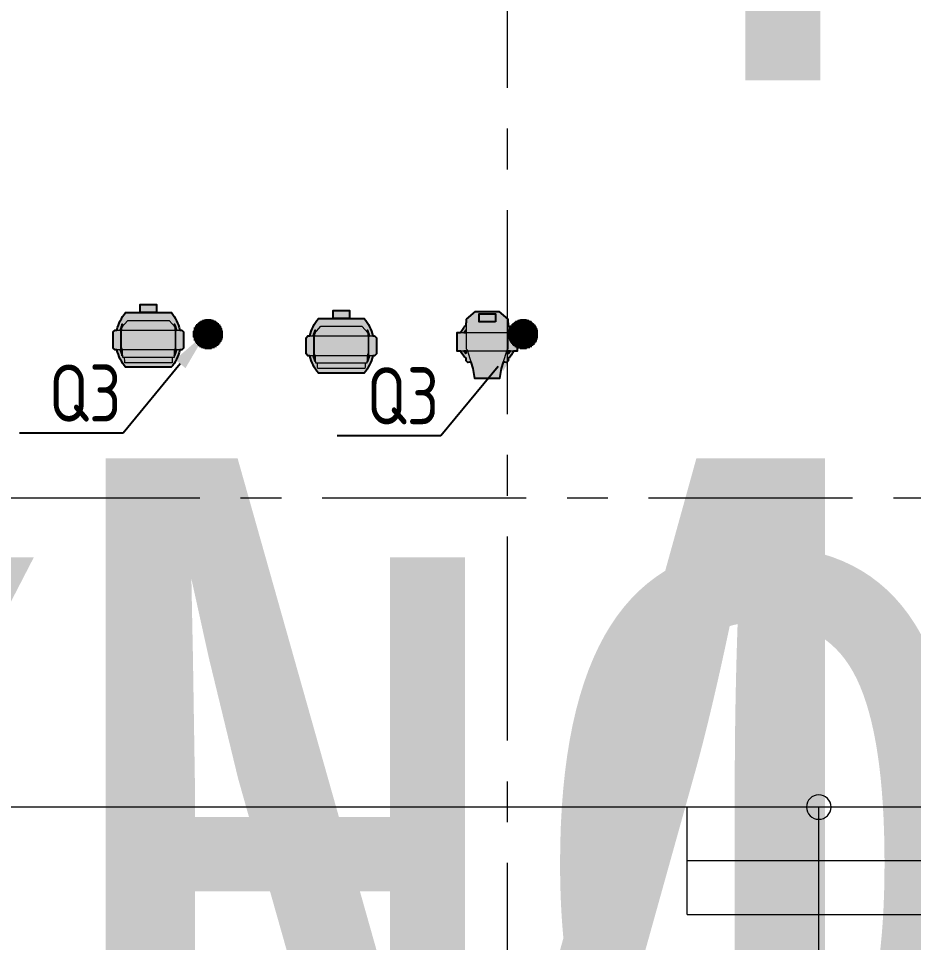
# Model space of a CAD drawing. Header units: millimetres. Extents: x -85420 to 1195317, y -69347 to 470418.
# Drawn here: x 693058 to 698542, y 39390 to 45052 of the extents above; entities that cross this region are included whole.
import ezdxf
from ezdxf import colors
from ezdxf.entities.mleader import LeaderData, LeaderLine
from ezdxf.enums import TextEntityAlignment as Align
from ezdxf.math import Vec2, Vec3

# ---------------------------------------------------------------- set-up
doc = ezdxf.new("R2018")
doc.units = ezdxf.units.MM
doc.linetypes.add('CENTER', pattern=[2, 1.25, -0.25, 0.25, -0.25])
for name, color, linetype, lineweight in [('_TEXT', 7, 'Continuous', 30), ('ACME NEOZONE RING', 7, 'Continuous', 5), ('Lighting-Moving Light', 7, 'Continuous', 5), ('None', 7, 'Continuous', 5), ('Rigging-Truss-Insert Points', 7, 'Continuous', 5), ('TRUSS LIGHT', 7, 'Continuous', 5), ('АР_Маркер экспликации', 239, 'Continuous', 13), ('АР_Номер помещения', 250, 'Continuous', 9), ('АР_Оси', 7, 'Continuous', 25)]:
    doc.layers.add(name, color=color, linetype=linetype, lineweight=lineweight)
doc.layers.add('Lighting-Input-2D', color=1, linetype='Continuous', lineweight=25, true_color=0xff0000)
doc.layers.add('АР_лестницы', color=7, linetype='Continuous', lineweight=15, true_color=0xff24ff)
doc.layers.add('АР_Названия помещений', color=124, linetype='Continuous', lineweight=5, plot=False)
doc.layers.add('АР_Помещения_площадь', color=19, linetype='Continuous', lineweight=9, plot=False)
doc.styles.add('ISOCPEUR', font='', dxfattribs={"height": 250})
doc.styles.get("Standard").update_dxf_attribs({"font": 'GOST.TTF'})
doc.styles.get('ISOCPEUR').set_extended_font_data('ISOCPEUR', italic=True)

# ---------------------------------------------------------------- blocks, each defined once
blk = doc.blocks.new('*U526')
at = {"color": 7, "style": 'ISOCPEUR', "width": 0.7, "flags": 1}
blk.add_attdef('КАТЕГОРИЯ', (-499.1655280450395, -2092.186355050572), '', height=250, dxfattribs=at)
at = {"layer": 'АР_Номер помещения', "color": 7, "style": 'ISOCPEUR', "width": 0.7}
blk.add_attdef('НОМЕР_ПОМЕЩЕНИЯ', text='', height=300, dxfattribs=at).set_placement((-13874.50037348172, 6637.551507674349), align=Align.MIDDLE_CENTER)
at = {"layer": 'АР_Помещения_площадь', "color": 7, "lineweight": 30, "width": 0.7, "flags": 104}
blk.add_attdef('ИМЯ_ПОМЕЩЕНИЯ', text='', height=100, dxfattribs=at).set_placement((157.6277002443094, 1217.141369806137), align=Align.MIDDLE_CENTER)
at = {"layer": 'АР_Помещения_площадь', "color": 7, "style": 'ISOCPEUR', "width": 0.7}
blk.add_attdef('ПЛОЩАДЬ_ПОМЕЩЕНИЯ', text='', height=200, dxfattribs=at).set_placement((-12654.58206475799, 407.6715906363952), align=Align.MIDDLE_RIGHT)
blk = doc.blocks.new('*U525')
at = {"color": 7, "style": 'ISOCPEUR', "width": 0.7, "flags": 1}
blk.add_attdef('КАТЕГОРИЯ', (-499.1655280450395, -2092.186355050572), '', height=250, dxfattribs=at)
at = {"layer": 'АР_Номер помещения', "color": 7, "style": 'ISOCPEUR', "width": 0.7}
blk.add_attdef('НОМЕР_ПОМЕЩЕНИЯ', text='', height=300, dxfattribs=at).set_placement((-12706.02555671981, 14288.98051809251), align=Align.MIDDLE_CENTER)
at = {"layer": 'АР_Помещения_площадь', "color": 7, "style": 'ISOCPEUR', "width": 0.7}
blk.add_attdef('ПЛОЩАДЬ_ПОМЕЩЕНИЯ', text='', height=200, dxfattribs=at).set_placement((-12401.86971023954, 13466.70758664991), align=Align.MIDDLE_RIGHT)
at = {"layer": 'АР_Помещения_площадь', "color": 7, "lineweight": 30, "width": 0.7, "flags": 104}
blk.add_attdef('ИМЯ_ПОМЕЩЕНИЯ', text='', height=100, dxfattribs=at).set_placement((157.6277002443094, 1217.141369806137), align=Align.MIDDLE_CENTER)
blk = doc.blocks.new('АР_Кружок_1.1')
at = {"color": 0, "linetype": 'ByBlock', "lineweight": -2}
blk.add_circle((0, 0), 75, dxfattribs=at)
blk = doc.blocks.new('*U68')
at = {"color": 0, "linetype": 'ByBlock', "lineweight": -2}
for p, q in [((9.660759825513957e-47, -3.944304526105059e-31), (-499.9999999999999, 85.00000000000006)), ((0, -3.944304526105059e-31), (-499.9999999999999, -84.99999999999994))]:
    blk.add_line(p, q, dxfattribs=at)
blk = doc.blocks.new('*U510')
at = {"color": 0, "linetype": 'ByBlock', "lineweight": -2}
blk.add_lwpolyline([(-18.22093721580052, 3.911642751215809e-14), (-4.016474796308401e-30, -1.998401444325283e-15)], dxfattribs=at)
at = {"color": 0, "linetype": 'ByBlock', "lineweight": -2, "xscale": 0.01, "yscale": 0.01, "zscale": 0.01, "rotation": 179.9999999999999}
for name, p in [('*U68', (-18.22093721580051, 3.87570743778064e-14)), ('АР_Кружок_1.1', (-3.570199818940801e-30, -1.776356839400251e-15))]:
    blk.add_blockref(name, p, dxfattribs=at)
blk = doc.blocks.new('A$C064f767a')
at = {"layer": 'АР_лестницы', "lineweight": 9, "ltscale": 50}
for p, q in [((11760.12116937206, 10020.00023808496), (2.085400046780705e-05, 10020.00023808498)), ((9782.582093766425, 9361.875103510087), (9782.582093766425, 10020.00023808496)), ((11360.00000000003, 9690.000238084962), (9782.582009919424, 9690.000238084976)), ((11360.00000000003, 9360.000238084962), (9782.582009919424, 9360.000238084976))]:
    blk.add_line(p, q, dxfattribs=at)
at = {"layer": 'АР_лестницы', "lineweight": 9, "xscale": -100, "yscale": 100, "zscale": 100, "rotation": 270}
blk.add_blockref('*U510', (10588.97226403031, 10020.00023808496), dxfattribs=at)
blk = doc.blocks.new('Truss Straight Prolyte H40V-200 387x387x2000_3d')
at = {"layer": 'Rigging-Truss-Insert Points'}
for p in [(0, 0), (2000, 0)]:
    blk.add_point(p, dxfattribs=at)
blk = doc.blocks.new('Truss-46')
at = {"layer": 'TRUSS LIGHT', "color": 7, "transparency": 33554687}
blk.add_blockref('Truss Straight Prolyte H40V-200 387x387x2000_3d', (0, 0), dxfattribs=at)
at = {"layer": 'TRUSS LIGHT', "color": 0, "flags": 1}
for tag in ['Trim', 'Total_Hung_Weight', 'TE', 'TE-A', 'Width', 'Weight_Imperial', 'Weight_Metric', 'Truss_Color', 'WH', 'WH-A', 'Manufacturer', 'Position_Name', 'Location', 'Length', 'Note', 'Model_Name', 'Length', 'Height', 'User_Field_1', 'User_Field_2', 'User_Field_3', 'User_Field_4', 'User_Field_5', 'User_Field_6']:
    blk.add_attdef(tag, (-11004, -194.5), '', height=0.18, dxfattribs=at)
blk = doc.blocks.new('Group-202')
at = {"layer": 'Lighting-Input-2D', "linetype": 'Continuous', "lineweight": 0, "true_color": 0x00ffff}
blk.add_hatch(color=4, dxfattribs=at).paths.add_polyline_path([(-51.98946549269584, -122.0096663216868), (48.01053450730424, -122.0096663216868), (48.01053450730424, -172.0096663216868), (-51.98946549269584, -172.0096663216868)])
at = {"layer": 'Lighting-Moving Light', "linetype": 'Continuous', "lineweight": 0, "true_color": 0x00ffff, "transparency": 33554687}
h = blk.add_hatch(color=4, dxfattribs=at)
edge = h.paths.add_edge_path()
edge.add_line((126.5000000000055, -139.0882481757316), (71.12496539154135, -185.5534192920605))
edge.add_line((71.12496539154135, -185.5534192920605), (-71.12496539199601, -185.5534192919805))
edge.add_line((-71.12496539199601, -185.5534192919805), (-126.5000000004079, -139.0882481755895))
edge.add_line((-126.5000000004079, -139.0882481755895), (-126.5000000003853, -118.9209036223903))
edge.add_line((-126.5000000003853, -118.9209036223903), (-129.6140858583749, -116.0494786165894))
edge.add_line((-129.6140858583749, -116.0494786165894), (-129.6140858583749, -100.4141134206287))
edge.add_arc((-124.5955610855437, -90.2643556124866), 11.32268406604473, 231.4618788752651, 243.6900106286071, ccw=False)
edge.add_arc((-51.78453583374124, -10.74937232286101), 119.1134585078291, 216.8539690845616, 227.8944097031379, ccw=False)
edge.add_arc((-39.9999999863459, 0.001656482625740807), 135.000000013716, 204.9608233377731, 217.5052518094035, ccw=False)
edge.add_line((-162.3905336212333, -56.96813621728525), (-184.5000075903025, -56.96813621728525))
edge.add_line((-184.5000075903025, -56.96813621728525), (-184.5000075903025, 57.06129763317136))
edge.add_line((-184.5000075903025, 57.06129763317136), (-162.3486712315781, 57.06129763317136))
edge.add_arc((-39.99999998635111, 0.001656482626074762), 135.0000000137098, 132.7568730616302, 154.9971079075414, ccw=False)
edge.add_arc((-128.6293924005112, 95.98291888199135), 4.357944417834946, 103.05896267773932, 133.8779765755158, ccw=False)
edge.add_line((-129.6140858583749, 100.2281583738197), (-129.6140858583749, 116.0527915939283))
edge.add_line((-129.6140858583749, 116.0527915939283), (-118.1286841407497, 126.6432091988382))
edge.add_arc((2.418829581074533e-10, 1670.025635076939), 1547.896539994277, 265.6231815458671, 266.3539592363694)
edge.add_line((-98.43457424828527, 125.2621149487723), (-86.73604283560671, 164.0465807080388))
edge.add_line((-86.73604283560671, 164.0465807080388), (-86.50000000006536, 164.0465807080633))
edge.add_line((-86.50000000006536, 164.0465807080633), (-75.08746085627993, 224.7508063685455))
edge.add_arc((-74.11456584116392, 224.5539970792888), 0.9926019377249352, 89.65199725202132, 168.5638290336367, ccw=False)
edge.add_line((-74.10853701877852, 225.5465807080456), (74.1085370187858, 225.5465807079624))
edge.add_arc((74.11456584117002, 224.5539970792056), 0.9926019377249448, 11.436170966296118, 90.3480027479115, ccw=False)
edge.add_line((75.08746085628627, 224.7508063684611), (86.50000000000352, 164.0465807079661))
edge.add_line((86.50000000000352, 164.0465807079661), (86.73604283554488, 164.0465807079414))
edge.add_line((86.73604283554488, 164.0465807079414), (98.43457424814926, 125.2621149487629))
edge.add_arc((-9.71880353972665e-11, 1670.025635074971), 1547.896539992304, 273.6460407636256, 274.3768184541334)
edge.add_line((118.1286841407611, 126.6432091988382), (129.6140858583863, 116.0527915938286))
edge.add_line((129.6140858583863, 116.0527915938286), (129.6140858583863, 100.2281583738198))
edge.add_arc((128.6293924005208, 95.98291888198973), 4.357944417836974, 46.12202342448751, 76.94103732224272, ccw=False)
edge.add_arc((39.99999998636018, 0.001656482624781574), 135.0000000137119, 25.002892092458808, 47.24312693836953, ccw=False)
edge.add_line((162.348671231589, 57.06129763317136), (184.5000075903136, 57.06129763317136))
edge.add_line((184.5000075903136, 57.06129763317136), (184.5000075903136, -56.96813621728523))
edge.add_line((184.5000075903136, -56.96813621728524), (162.3905336212441, -56.96813621728525))
edge.add_arc((39.99999998636132, 0.001656482622735211), 135.0000000137105, 322.4947481905963, 335.03917666222713, ccw=False)
edge.add_arc((51.78453583375878, -10.74937232286688), 119.1134585078202, 312.1055902968616, 323.1460309154387, ccw=False)
edge.add_arc((124.5955610855418, -90.26435561246926), 11.32268406606613, 296.3099893714141, 308.5381211247298, ccw=False)
edge.add_line((129.6140858583863, -100.4141134206287), (129.6140858583863, -116.0494786164901))
edge.add_line((129.6140858583863, -116.0494786164901), (126.5000000000055, -118.9209036226782))
edge.add_line((126.5000000000055, -118.9209036226782), (126.5000000000055, -139.0882481757316))
edge = h.paths.add_edge_path()
edge.add_line((129.6140858583863, 71.1142046713513), (129.6140858583863, 57.06129763317136))
edge.add_line((129.6140858583863, 57.06129763317136), (142.1230205183928, 57.06129763317136))
edge.add_arc((60.00660030390372, 0.007386853325890286), 99.99127564001331, 34.79130092166319, 44.47619964003829)
edge.add_arc((128.8599148934973, 67.9000425498936), 3.301456040491092, 40.92127007208694, 76.79499796821261)
edge = h.paths.add_edge_path()
edge.add_arc((-60.00660030389697, 0.007386853329236942), 99.9912756400081, 135.5238003599614, 145.208699078337)
edge.add_line((-142.123020518382, 57.06129763317136), (-129.6140858583749, 57.06129763317136))
edge.add_line((-129.6140858583749, 57.06129763317136), (-129.6140858583749, 71.1142046713513))
edge.add_arc((-128.8599148934876, 67.90004254989493), 3.301456040489418, 103.2050020317644, 139.0787299279181)
edge = h.paths.add_edge_path()
edge.add_line((-129.6140858583749, -71.22854765874618), (-129.6140858583749, -56.96813621728525))
edge.add_line((-129.6140858583749, -56.96813621728525), (-142.1851095605982, -56.96813621728525))
edge.add_arc((-59.94200554795235, 0.03918722097570537), 100.0687917546194, 214.7280076534531, 224.469212184373)
edge.add_arc((-127.7834649650887, -66.61917062179369), 4.959589652755693, 223.9550811689498, 248.3394254686227)
edge = h.paths.add_edge_path()
edge.add_arc((59.9420055479589, 0.03918722097935756), 100.068791754625, 315.5307878156272, 325.2719923465465)
edge.add_line((142.185109560609, -56.96813621728525), (129.6140858583863, -56.96813621728524))
edge.add_line((129.6140858583863, -56.96813621728524), (129.6140858583863, -71.22854765874595))
edge.add_arc((127.7834649650995, -66.61917062179376), 4.959589652755619, 291.6605745313848, 316.0449188310494)
h = blk.add_hatch(color=4, dxfattribs=at)
edge = h.paths.add_edge_path()
edge.add_line((-2.273181642920008e-10, -185.5534192920606), (-71.12496539199601, -185.5534192919805))
edge.add_line((-71.12496539199601, -185.5534192919805), (-126.5000000004079, -139.0882481755895))
edge.add_line((-126.5000000004079, -139.0882481755895), (-126.5000000002006, 45.48249951186608))
edge.add_line((-126.5000000002006, 45.48249951186609), (-120.8349760698259, 50.99744130778884))
edge.add_line((-120.8349760698259, 50.99744130778884), (-86.73604283560671, 164.0465807080388))
edge.add_line((-86.73604283560671, 164.0465807080388), (-86.50000000006536, 164.0465807080633))
edge.add_line((-86.50000000006536, 164.0465807080633), (-75.08746085627992, 224.7508063685455))
edge.add_arc((-74.11456584116395, 224.5539970792889), 0.9926019377248786, 89.65199725201961, 168.5638290336395, ccw=False)
edge.add_line((-74.10853701877852, 225.5465807080456), (74.1085370187858, 225.5465807079624))
edge.add_arc((74.11456584117008, 224.5539970792056), 0.9926019377248835, 11.436170966295322, 90.34800274791468, ccw=False)
edge.add_line((75.08746085628627, 224.7508063684611), (86.50000000000352, 164.0465807079661))
edge.add_line((86.50000000000352, 164.0465807079661), (86.73604283554488, 164.0465807079414))
edge.add_line((86.73604283554488, 164.0465807079414), (120.834976069637, 50.99744130765308))
edge.add_line((120.834976069637, 50.99744130765308), (126.5000000000055, 45.48249951172395))
edge.add_line((126.5000000000055, 45.48249951172395), (126.5000000000055, -139.0882481757316))
edge.add_line((126.5000000000055, -139.0882481757316), (71.12496539154134, -185.5534192920605))
edge.add_line((71.12496539154134, -185.5534192920605), (-2.273168320243713e-10, -185.5534192920606))
blk.add_hatch(color=4, dxfattribs=at).paths.add_polyline_path([(-184.5000075903025, 57.06129763317136), (184.5000075903136, 57.06129763317136), (184.5000075903136, -56.96813621728525), (-184.5000075903025, -56.96813621728525)])
at = {"layer": 'Lighting-Input-2D', "flags": 128}
blk.add_lwpolyline([(-51.98946549269584, -122.0096663216868), (48.01053450730424, -122.0096663216868), (48.01053450730424, -172.0096663216868), (-51.98946549269584, -172.0096663216868)], close=True, dxfattribs=at)
at = {"layer": 'Lighting-Moving Light', "color": 7, "linetype": 'Continuous', "lineweight": 25, "transparency": 33554687, "flags": 128}
for points in [[(126.5000000000055, -139.0882481757316), (71.12496539154135, -185.5534192920605), (-71.12496539199601, -185.5534192919805), (-126.5000000004079, -139.0882481755895), (-126.5000000003853, -118.9209036223903), (-129.6140858583749, -116.0494786165894), (-129.6140858583749, -100.4141134206287, -0.05340597821774325), (-131.6499918019054, -99.12088889179601, -0.04821030859268485), (-147.0951674995839, -82.1909532764933, -0.05479012223569972), (-162.3905336212333, -56.96813621728525), (-184.5000075903025, -56.96813621728525), (-184.5000075903025, 57.06129763317136), (-162.3486712315781, 57.06129763317136, -0.09734709631348429), (-131.6499918001932, 99.12420187076832, -0.1352897859928446), (-129.6140858583749, 100.2281583738197), (-129.6140858583749, 116.0527915939283), (-118.1286841407497, 126.6432091988382, 0.003188630006431763), (-98.43457424828527, 125.2621149487723), (-86.73604283560671, 164.0465807080388), (-86.50000000006536, 164.0465807080633), (-75.08746085627993, 224.7508063685455, -0.3586024486244413), (-74.10853701877852, 225.5465807080456), (74.10853701878578, 225.5465807079624, -0.3586024486244404), (75.08746085628627, 224.7508063684611), (86.50000000000352, 164.0465807079661), (86.73604283554488, 164.0465807079414), (98.43457424814926, 125.2621149487629, 0.003188630006455701), (118.1286841407611, 126.6432091988382), (129.6140858583863, 116.0527915938286), (129.6140858583863, 100.2281583738198, -0.13528978599275), (131.649991800204, 99.12420187076833, -0.09734709631348258), (162.348671231589, 57.06129763317136), (184.5000075903136, 57.06129763317136), (184.5000075903136, -56.96813621728524), (162.3905336212441, -56.96813621728525, -0.05479012223570203), (147.0951674995947, -82.19095327649333, -0.04821030859268863), (131.6499918019161, -99.12088889179603, -0.05340597821762865), (129.6140858583863, -100.4141134206287), (129.6140858583863, -116.0494786164901), (126.5000000000055, -118.9209036226782)], [(-131.3545292670013, 70.06256679594232, 0.04228351509570183), (-142.123020518382, 57.06129763317136), (-129.6140858583749, 57.06129763317136), (-129.6140858583749, 71.1142046713513, 0.1578197022280426), (-131.3545292670013, 70.06256679594232)], [(129.6140858583863, 71.1142046713513), (129.6140858583863, 57.06129763317136), (142.1230205183928, 57.06129763317136, 0.04228351509569935), (131.3545292670121, 70.0625667959423, 0.157819702227917), (129.6140858583863, 71.1142046713513)], [(-129.6140858583749, -71.22854765874618), (-129.6140858583749, -56.96813621728525), (-142.1851095605982, -56.96813621728525, 0.04252963736267084), (-131.3537950881081, -70.06159307355371, 0.1068000799953569), (-129.6140858583749, -71.22854765874618)], [(131.3537950881188, -70.06159307355378, 0.04252963736266887), (142.185109560609, -56.96813621728525), (129.6140858583863, -56.96813621728524), (129.6140858583863, -71.22854765874595, 0.1068000799953201), (131.3537950881188, -70.06159307355378)]]:
    blk.add_lwpolyline(points, format="xyb", close=True, dxfattribs=at)
at = {"layer": 'Lighting-Moving Light', "color": 7, "linetype": 'Continuous', "lineweight": 18, "transparency": 33554687, "flags": 128}
blk.add_lwpolyline([(-2.273181642920008e-10, -185.5534192920606), (-71.12496539199601, -185.5534192919805), (-126.5000000004079, -139.0882481755895), (-126.5000000002006, 45.48249951186609), (-120.8349760698259, 50.99744130778884), (-86.73604283560671, 164.0465807080388), (-86.50000000006536, 164.0465807080633), (-75.08746085627992, 224.7508063685455, -0.3586024486244629), (-74.10853701877852, 225.5465807080456), (74.10853701878578, 225.5465807079624, -0.3586024486244613), (75.08746085628627, 224.7508063684611), (86.50000000000352, 164.0465807079661), (86.73604283554488, 164.0465807079414), (120.834976069637, 50.99744130765308), (126.5000000000055, 45.48249951172395), (126.5000000000055, -139.0882481757316), (71.12496539154134, -185.5534192920605)], format="xyb", close=True, dxfattribs=at)
blk.add_lwpolyline([(-184.5000075903025, 57.06129763317136), (184.5000075903136, 57.06129763317136), (184.5000075903136, -56.96813621728525), (-184.5000075903025, -56.96813621728525)], close=True, dxfattribs=at)
at = {"layer": 'None', "color": 0, "flags": 1}
for tag in ['3D_Symbol_Name', 'Weight', 'Wattage', 'Model_Name', 'Inst_Type', 'FixtureID', 'GDTF_Fixture_Name', 'GDTF_Fixture_Mode', 'Power_Connector', 'Frame_Size_Imp', 'Frame_Size_Metric', 'Device_Type', 'Field_Angle', 'Field_Angle_2', 'Candlepower', 'Num_Channels', 'Beam_Angle', 'Beam_Angle_2', 'Lamp', 'Remarks', 'Drawn_By']:
    blk.add_attdef(tag, (-184.5000075903025, -185.5534192920606), '', height=0.18, dxfattribs=at)
blk = doc.blocks.new('NNA_TransformGroup (2D)-81')
at = {"layer": 'None', "color": 7, "transparency": 33554687}
blk.add_blockref('Group-202', (0, 0), dxfattribs=at)
blk = doc.blocks.new('Lighting Device (2D)-81')
at = {"layer": 'None', "color": 7, "transparency": 33554687}
blk.add_blockref('NNA_TransformGroup (2D)-81', (0, 0), dxfattribs=at)
at = {"layer": 'None', "color": 0, "flags": 1}
for tag in ['3D_Symbol_Name', 'Weight', 'Wattage', 'Model_Name', 'Inst_Type', 'FixtureID', 'GDTF_Fixture_Name', 'GDTF_Fixture_Mode', 'Power_Connector', 'Frame_Size_Imp', 'Frame_Size_Metric', 'Device_Type', 'Field_Angle', 'Field_Angle_2', 'Candlepower', 'Num_Channels', 'Beam_Angle', 'Beam_Angle_2', 'Lamp', 'Remarks', 'Drawn_By']:
    blk.add_attdef(tag, (8074.853436053078, -9010.741199133192), '', height=0.18, dxfattribs=at)
blk = doc.blocks.new('Group-231')
at = {"layer": 'Lighting-Input-2D', "linetype": 'Continuous', "lineweight": 0, "true_color": 0xff0000}
blk.add_hatch(color=1, dxfattribs=at).paths.add_polyline_path([(-50.06669090837131, -167.5081993989556), (49.93330909162871, -167.5081993989556), (49.93330909162871, -217.1914496199738), (-50.06669090837131, -217.1914496199738)])
at = {"layer": 'Lighting-Moving Light', "linetype": 'Continuous', "lineweight": 0, "true_color": 0xff0000, "transparency": 33554687}
h = blk.add_hatch(color=1, dxfattribs=at)
edge = h.paths.add_edge_path()
edge.add_line((-204.2387826994019, -60.8860880272296), (-215.4005961431126, -49.85006010474864))
edge.add_line((-215.4005961431126, -49.85006010474864), (-215.4122563942423, 50.08959997854764))
edge.add_line((-215.4122563942423, 50.08959997854763), (-203.8000245200874, 61.33292691252055))
edge.add_line((-203.8000245200874, 61.33292691252055), (-192.7895419536887, 61.32701852179417))
edge.add_arc((64.5073050885079, -0.1105995549899319), 264.5302410175523, 140.6848825337481, 166.570320495254, ccw=False)
edge.add_line((-140.1526174042481, 167.4918006010442), (140.1867819051701, 167.4918006010442))
edge.add_arc((-64.47314058758707, -0.1105995549905288), 264.5302410175535, 13.38359903809038, 39.31511746625188, ccw=False)
edge.add_line((192.8730348005591, 61.12006617631166), (204.341597720418, 61.11391197277044))
edge.add_line((204.341597720418, 61.11391197277044), (215.4464208951646, 50.08959997854764))
edge.add_line((215.4464208951646, 50.08959997854764), (215.434760644035, -49.85006010474861))
edge.add_line((215.434760644035, -49.85006010474861), (204.341597720418, -60.8860880272296))
edge.add_line((204.341597720418, -60.8860880272296), (192.980910485154, -60.8860880272296))
edge.add_arc((-64.4731405875863, -0.1105995549896477), 264.5302410175527, 320.7421941521046, 346.7177207661283, ccw=False)
edge.add_line((140.3543282228347, -167.5081993989557), (-140.3201637219127, -167.5081993989556))
edge.add_arc((64.50730508850714, -0.1105995549903156), 264.5302410175514, 193.2822792338716, 219.2578058478954, ccw=False)
edge.add_line((-192.946745984232, -60.8860880272296), (-204.2387826994019, -60.8860880272296))
edge = h.paths.add_edge_path()
edge.add_line((160.0934899194107, 96.66167659555434), (160.0934899194107, 68.5864993770981))
edge.add_line((160.0934899194107, 68.5864993770981), (160.7072250899274, 61.13732683411254))
edge.add_line((160.7072250899274, 61.13732683411254), (172.4985306878957, 61.1309994419908))
edge.add_arc((-59.99667540513892, -0.1105995550576893), 240.4257771204201, 14.75707950798592, 23.73479338239002)
edge = h.paths.add_edge_path()
edge.add_line((165.0327730233111, -60.8860880272296), (165.0327730233111, -76.46363999052241))
edge.add_line((165.0327730233111, -76.46363999052241), (160.0934899194108, -81.95005537697216))
edge.add_line((160.0934899194108, -81.95005537697216), (160.0934899194107, -96.88287570568053))
edge.add_arc((-59.99667540515048, -0.1105995550642689), 240.4257771204324, 336.2652066176101, 345.3577578526647)
edge.add_line((172.6208095458599, -60.8860880272296), (165.0327730233111, -60.8860880272296))
edge = h.paths.add_edge_path()
edge.add_line((-160.0593254184888, -81.95005765450088), (-163.7316799961889, -77.87091073969253))
edge.add_line((-163.7316799961889, -77.87091073969253), (-163.7316799961889, -60.8860880272296))
edge.add_line((-163.7316799961889, -60.8860880272296), (-172.5866450449379, -60.8860880272296))
edge.add_arc((60.03083990608064, -0.1105995550613557), 240.425777120441, 194.6422421473354, 203.7347933823896)
edge.add_line((-160.0593254184888, -96.88287570568038), (-160.0593254184888, -81.95005765450088))
edge = h.paths.add_edge_path()
edge.add_line((-172.415533832848, 61.31608552227169), (-160.6588524936224, 61.30977671004853))
edge.add_line((-160.6588524936224, 61.30977671004853), (-160.0593254184888, 68.58649937709234))
edge.add_line((-160.0593254184888, 68.58649937709234), (-160.0593254184888, 96.66167659555428))
edge.add_arc((60.03083990607681, -0.1105995550633594), 240.4257771204369, 156.2652066176103, 165.1973033601135)
for points in [[(-143.9829177495388, 139.2300844658703), (144.7533309787868, 139.2300844658703), (145.371287340211, 131.6713959647703), (146.0740833264111, 107.2741291264705), (156.9060272980112, 107.2741291264703), (161.4721900407636, 51.85261221800639), (165.0327730233112, 51.85263047744628), (165.0327730233112, -76.46363999052241), (126.3683885618112, -119.4109401057296), (-126.3342240608889, -119.4109401057296), (-163.7316799961889, -77.87091073969252), (-163.7316799961889, 51.85263047744628), (-161.4380255398413, 51.85261221800639), (-156.8718627970889, 107.2741291264703), (-146.0399188254888, 107.2741291264705), (-145.3371228392887, 131.6713959647703), (-144.7191664778645, 139.2300844658703)], [(-215.4122563942423, 50.08959997854764), (-203.8000245200874, 61.33292691252055), (204.341597720418, 61.11391197277043), (215.4464208951646, 50.08959997854764), (215.434760644035, -49.85006010474864), (204.341597720418, -60.8860880272296), (-204.238782699402, -60.8860880272296), (-215.4005961431126, -49.85006010474864)]]:
    blk.add_hatch(color=1, dxfattribs=at).paths.add_polyline_path(points)
at = {"layer": 'Lighting-Input-2D', "flags": 128}
blk.add_lwpolyline([(-50.06669090837131, -167.5081993989556), (49.93330909162871, -167.5081993989556), (49.93330909162871, -217.1914496199738), (-50.06669090837131, -217.1914496199738)], close=True, dxfattribs=at)
at = {"layer": 'Lighting-Moving Light', "color": 7, "linetype": 'Continuous', "lineweight": 13, "transparency": 33554687}
for p, q in [((-168.5160014039889, 61.11391197277043), (-168.5160014039889, -60.8860880272296)), ((168.5501659049112, 61.11391197277043), (168.5501659049112, -60.8860880272296))]:
    blk.add_line(p, q, dxfattribs=at)
at = {"layer": 'Lighting-Moving Light', "color": 7, "linetype": 'Continuous', "lineweight": 5, "transparency": 33554687}
blk.add_line((-146.0399188254888, 107.2741291264705), (146.0740833264111, 107.2741291264705), dxfattribs=at)
at = {"layer": 'Lighting-Moving Light', "color": 7, "linetype": 'Continuous', "lineweight": 25, "transparency": 33554687, "flags": 128}
for points in [[(-204.2387826994019, -60.8860880272296), (-215.4005961431126, -49.85006010474864), (-215.4122563942423, 50.08959997854763), (-203.8000245200874, 61.33292691252055), (-192.7895419536887, 61.32701852179417, -0.1134292769149235), (-140.1526174042481, 167.4918006010442), (140.1867819051701, 167.4918006010442, -0.1136329324577172), (192.8730348005591, 61.12006617631166), (204.341597720418, 61.11391197277044), (215.4464208951646, 50.08959997854764), (215.434760644035, -49.85006010474861), (204.341597720418, -60.8860880272296), (192.980910485154, -60.8860880272296, -0.1138274381118651), (140.3543282228347, -167.5081993989557), (-140.3201637219127, -167.5081993989556, -0.1138274381118657), (-192.946745984232, -60.8860880272296)], [(-172.415533832848, 61.31608552227169), (-160.6588524936224, 61.30977671004853), (-160.0593254184888, 68.58649937709234), (-160.0593254184888, 96.66167659555428, 0.03899336922218982), (-172.415533832848, 61.31608552227169)], [(160.0934899194107, 96.66167659555434), (160.0934899194107, 68.5864993770981), (160.7072250899274, 61.13732683411254), (172.4985306878957, 61.1309994419908, 0.03919271569914481), (160.0934899194107, 96.66167659555434)], [(-160.0593254184888, -81.95005765450088), (-163.7316799961889, -77.87091073969253), (-163.7316799961889, -60.8860880272296), (-172.5866450449379, -60.8860880272296, 0.03969456779055925), (-160.0593254184888, -96.88287570568038)], [(165.0327730233111, -60.8860880272296), (165.0327730233111, -76.46363999052241), (160.0934899194108, -81.95005537697216), (160.0934899194107, -96.88287570568053, 0.03969456779056083), (172.6208095458599, -60.8860880272296)]]:
    blk.add_lwpolyline(points, format="xyb", close=True, dxfattribs=at)
at = {"layer": 'Lighting-Moving Light', "color": 7, "linetype": 'Continuous', "lineweight": 18, "transparency": 33554687, "flags": 128}
for points in [[(-143.9829177495388, 139.2300844658703), (144.7533309787868, 139.2300844658703), (145.371287340211, 131.6713959647703), (146.0740833264111, 107.2741291264705), (156.9060272980112, 107.2741291264703), (161.4721900407636, 51.85261221800639), (165.0327730233112, 51.85263047744628), (165.0327730233112, -76.46363999052241), (126.3683885618112, -119.4109401057296), (-126.3342240608889, -119.4109401057296), (-163.7316799961889, -77.87091073969252), (-163.7316799961889, 51.85263047744628), (-161.4380255398413, 51.85261221800639), (-156.8718627970889, 107.2741291264703), (-146.0399188254888, 107.2741291264705), (-145.3371228392887, 131.6713959647703), (-144.7191664778645, 139.2300844658703)], [(-215.4122563942423, 50.08959997854764), (-203.8000245200874, 61.33292691252055), (204.341597720418, 61.11391197277043), (215.4464208951646, 50.08959997854764), (215.434760644035, -49.85006010474864), (204.341597720418, -60.8860880272296), (-204.238782699402, -60.8860880272296), (-215.4005961431126, -49.85006010474864)]]:
    blk.add_lwpolyline(points, close=True, dxfattribs=at)
at = {"layer": 'ACME NEOZONE RING', "color": 0, "flags": 1}
for tag in ['3D_Symbol_Name', 'Weight', 'Wattage', 'Model_Name', 'Inst_Type', 'FixtureID', 'GDTF_Fixture_Name', 'GDTF_Fixture_Mode', 'Power_Connector', 'Frame_Size_Imp', 'Frame_Size_Metric', 'Device_Type', 'Field_Angle', 'Field_Angle_2', 'Candlepower', 'Num_Channels', 'Beam_Angle', 'Beam_Angle_2', 'Lamp', 'Remarks', 'Drawn_By']:
    blk.add_attdef(tag, (-215.4122563942423, -217.1914496199738), '', height=0.18, dxfattribs=at)
blk = doc.blocks.new('NNA_TransformGroup (2D)-110')
at = {"layer": 'ACME NEOZONE RING', "color": 7, "transparency": 33554687}
blk.add_blockref('Group-231', (0, 0), dxfattribs=at)
blk = doc.blocks.new('Lighting Device (2D)-110')
at = {"layer": 'ACME NEOZONE RING', "color": 7, "transparency": 33554687}
blk.add_blockref('NNA_TransformGroup (2D)-110', (0, 0), dxfattribs=at)
at = {"layer": 'ACME NEOZONE RING', "color": 0, "flags": 1}
for tag in ['3D_Symbol_Name', 'Weight', 'Wattage', 'Model_Name', 'Inst_Type', 'FixtureID', 'GDTF_Fixture_Name', 'GDTF_Fixture_Mode', 'Power_Connector', 'Frame_Size_Imp', 'Frame_Size_Metric', 'Device_Type', 'Field_Angle', 'Field_Angle_2', 'Candlepower', 'Num_Channels', 'Beam_Angle', 'Beam_Angle_2', 'Lamp', 'Remarks', 'Drawn_By']:
    blk.add_attdef(tag, (7803.214924054135, -9404.377739816819), '', height=0.18, dxfattribs=at)

msp = doc.modelspace()

# ---------------------------------------------------------------- hatches: boundary and pattern name
at = {"lineweight": 9}
h = msp.add_hatch(dxfattribs=at)
h.set_pattern_fill('ANGLE', color=1)
h.set_pattern_definition([(0, (-141540.9419713434, -649268.8819957745), (0, 6.985), [5.08, -1.905]), (90, (-141540.9419713434, -649268.8819957745), (-6.985, 4.277078946022131e-16), [5.08, -1.905])])
edge = h.paths.add_edge_path()
edge.add_arc((694220.1532033201, 43117.79238256569), 91.59538822062314, 0, 360)
h = msp.add_hatch(dxfattribs=at)
h.set_pattern_fill('ANGLE', color=1)
h.set_pattern_definition([(0, (-139609.9382230763, -649268.8819957745), (0, 6.985), [5.08, -1.905]), (90, (-139609.9382230763, -649268.8819957745), (-6.985, 4.277078946022131e-16), [5.08, -1.905])])
edge = h.paths.add_edge_path()
edge.add_arc((696151.1569515872, 43117.79238256569), 91.59538822062314, 0, 360)

# ---------------------------------------------------------------- linework, layer by layer
at = {"layer": 'АР_Оси', "linetype": 'CENTER', "lineweight": 9, "ltscale": 1000}
for p, q in [((696052.9926450297, 81877.20237308419), (696052.9926450297, 26144.85380939372)), ((674919.2987135561, 42114.73346698402), (758097.7007682753, 42114.73346698396))]:
    msp.add_line(p, q, dxfattribs=at)

# ---------------------------------------------------------------- block references
at = {"color": 7, "lineweight": 9, "transparency": 33554687, "rotation": 180}
for name, p in [('Lighting Device (2D)-110', (693854.5655845507, 43081.72763949509, 7753.445800443083)), ('Lighting Device (2D)-110', (695036.1978425405, 43045.86587669984, 7948.095800835709)), ('Lighting Device (2D)-81', (695929.9474775082, 43070.59271477598, 7389.300000784628))]:
    msp.add_blockref(name, p, dxfattribs=at)
at = {"color": 7, "lineweight": 9, "transparency": 33554687}
for p in [(692188.5578150995, 43106.68307070782, 1), (694189.05501668, 43106.7826921658, 1)]:
    msp.add_blockref('Truss-46', p, dxfattribs=at)
at = {"layer": '_TEXT', "color": 1, "lineweight": 9, "ltscale": 500}
msp.add_blockref('A$C064f767a', (687372.8714756576, 30199.73346698402), dxfattribs=at)
at = {"layer": 'АР_Маркер экспликации', "lineweight": 9}
ref = msp.add_blockref('*U526', (699176.9523516208, 54386.4554101588), dxfattribs=at)
lines = msp.add_mtext('\\W0.8000;Кабинет материальной технологии тип 2', dxfattribs={"layer": 'АР_Названия помещений', "insert": (685342.6983534981, 59194.1963427798), "char_height": 4891.955515703914, "width": 926.9399707174232, "attachment_point": 1})
ref.add_attrib('ИМЯ_ПОМЕЩЕНИЯ', '', (685342.6983534981, 59194.1963427798), dxfattribs={"flags": 104}).embed_mtext(lines)
at = {"layer": 'АР_Маркер экспликации', "color": 7, "lineweight": 9}
ref = msp.add_blockref('*U525', (705212.2595676336, 30098.43681744383), dxfattribs=at)
lines = msp.add_mtext('\\W0.8000;Многофункциональное пространство с функцией актового зала (с эстрадой в уровне пола)', dxfattribs={"layer": 'АР_Названия помещений', "insert": (693052.9926450297, 42356.73346698402), "char_height": 6157.7750336889, "width": 926.9399707174232, "attachment_point": 1})
ref.add_attrib('ИМЯ_ПОМЕЩЕНИЯ', '', (693052.9926450297, 42356.73346698402), dxfattribs={"flags": 104}).embed_mtext(lines)

# ---------------------------------------------------------------- leaders
at = {"lineweight": 9}
ml = msp.add_multileader_mtext('Standard', dxfattribs=at)
ml.set_content('Q3', color=256)
ml.set_leader_properties()
ml.build(insert=Vec2(0, 0))
ml.multileader.update_dxf_attribs({"text_left_attachment_type": 6, "text_right_attachment_type": 6, "arrow_head_size": 250})
ctx = ml.context
ctx.base_point, ctx.char_height, ctx.arrow_head_size, ctx.plane_origin = Vec3(693286.6867186924, 42511.44519702512, 2.499999999999976e-08), 350, 250, Vec3(695858.907390904, 42117.14402397016, 2.499999999999976e-08)
ctx.left_attachment, ctx.right_attachment, ctx.text_align_type = 6, 6, 2
notes = []
notes.append((ctx, [(1, (1, 1, 0), (693698.9726372056, 42511.44519702512, 2.499999999999976e-08), (-1, 0), 8, [(0, [(694209.3748693686, 43127.79203757588, 2.499999999999976e-08)], 0, [])])]))
ctx.mtext.insert, ctx.mtext.alignment, ctx.mtext.flow_direction = Vec3(693688.9726372056, 42931.44519702512, 2.499999999999976e-08), 3, 5
ml = msp.add_multileader_mtext('Standard', dxfattribs=at)
ml.set_content('Q3', color=256)
ml.set_leader_properties()
ml.build(insert=Vec2(0, 0))
ml.multileader.update_dxf_attribs({"text_left_attachment_type": 6, "text_right_attachment_type": 6, "arrow_head_size": 250})
ctx = ml.context
ctx.base_point, ctx.char_height, ctx.arrow_head_size, ctx.plane_origin = Vec3(695233.7458312552, 42494.51402154977, 2.499999999999976e-08), 350, 250, Vec3(697805.9665034668, 42100.2128484948, 2.499999999999976e-08)
ctx.left_attachment, ctx.right_attachment, ctx.text_align_type = 6, 6, 2
notes.append((ctx, [(1, (1, 1, 0), (695646.0317497684, 42494.51402154977, 2.499999999999976e-08), (-1, 0), 8, [(0, [(696156.4339819314, 43110.86086210053, 2.499999999999976e-08)], 0, [])])]))
ctx.mtext.insert, ctx.mtext.alignment, ctx.mtext.flow_direction = Vec3(695636.0317497684, 42914.51402154977, 2.499999999999976e-08), 3, 5
for ctx, leaders in notes:
    for number, flags, end, landing, length, lines in leaders:
        leader = LeaderData()
        leader.index, (leader.has_last_leader_line, leader.has_dogleg_vector, leader.attachment_direction) = number, flags
        leader.last_leader_point, leader.dogleg_vector, leader.dogleg_length = Vec3(end), Vec3(landing), length
        for number, points, colour, breaks in lines:
            line = LeaderLine()
            line.index, line.vertices, line.color, line.breaks = number, Vec3.list(points), colors.encode_raw_color(colour), breaks
            leader.lines.append(line)
        ctx.leaders.append(leader)

doc.saveas('drawing.dxf')
